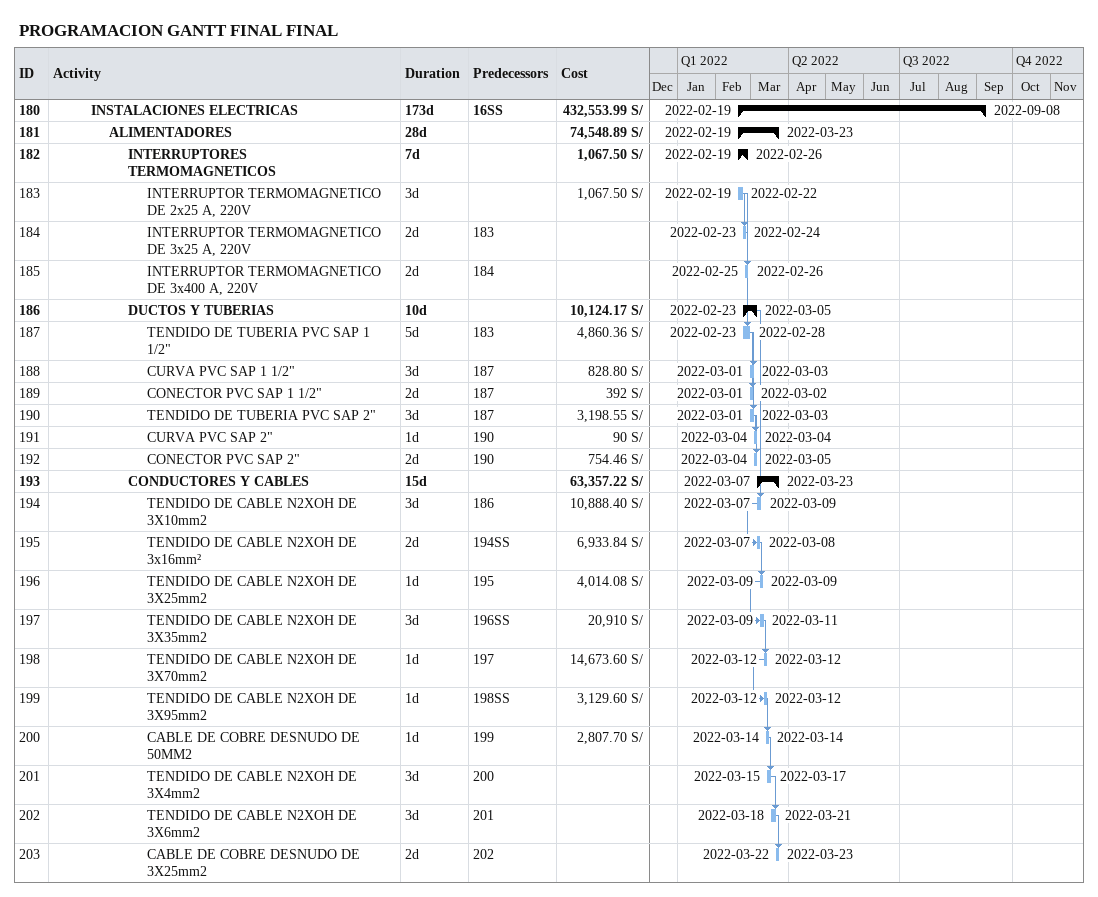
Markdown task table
PROGRAMACION GANTT FINAL FINAL

| ID | Level | Task | Duration | Start | Finish | Predecessors | Cost (S/) |
|---|---|---|---|---|---|---|---|
| 180 | 3 | **INSTALACIONES ELECTRICAS** | 173d | 2022-02-19 | 2022-09-08 | 16SS | 432553.99 |
| 181 | 4 | **ALIMENTADORES** | 28d | 2022-02-19 | 2022-03-23 |  | 74548.89 |
| 182 | 5 | **INTERRUPTORES TERMOMAGNETICOS** | 7d | 2022-02-19 | 2022-02-26 |  | 1067.50 |
| 183 | 6 | INTERRUPTOR TERMOMAGNETICO DE 2x25 A, 220V | 3d | 2022-02-19 | 2022-02-22 |  | 1067.50 |
| 184 | 6 | INTERRUPTOR TERMOMAGNETICO DE 3x25 A, 220V | 2d | 2022-02-23 | 2022-02-24 | 183 |  |
| 185 | 6 | INTERRUPTOR TERMOMAGNETICO DE 3x400 A, 220V | 2d | 2022-02-25 | 2022-02-26 | 184 |  |
| 186 | 5 | **DUCTOS Y TUBERIAS** | 10d | 2022-02-23 | 2022-03-05 |  | 10124.17 |
| 187 | 6 | TENDIDO DE TUBERIA PVC SAP 1 1/2" | 5d | 2022-02-23 | 2022-02-28 | 183 | 4860.36 |
| 188 | 6 | CURVA PVC SAP 1 1/2" | 3d | 2022-03-01 | 2022-03-03 | 187 | 828.80 |
| 189 | 6 | CONECTOR PVC SAP 1 1/2" | 2d | 2022-03-01 | 2022-03-02 | 187 | 392 |
| 190 | 6 | TENDIDO DE TUBERIA PVC SAP 2" | 3d | 2022-03-01 | 2022-03-03 | 187 | 3198.55 |
| 191 | 6 | CURVA PVC SAP 2" | 1d | 2022-03-04 | 2022-03-04 | 190 | 90 |
| 192 | 6 | CONECTOR PVC SAP 2" | 2d | 2022-03-04 | 2022-03-05 | 190 | 754.46 |
| 193 | 5 | **CONDUCTORES Y CABLES** | 15d | 2022-03-07 | 2022-03-23 |  | 63357.22 |
| 194 | 6 | TENDIDO DE CABLE N2XOH DE 3X10mm2 | 3d | 2022-03-07 | 2022-03-09 | 186 | 10888.40 |
| 195 | 6 | TENDIDO DE CABLE N2XOH DE 3x16mm² | 2d | 2022-03-07 | 2022-03-08 | 194SS | 6933.84 |
| 196 | 6 | TENDIDO DE CABLE N2XOH DE 3X25mm2 | 1d | 2022-03-09 | 2022-03-09 | 195 | 4014.08 |
| 197 | 6 | TENDIDO DE CABLE N2XOH DE 3X35mm2 | 3d | 2022-03-09 | 2022-03-11 | 196SS | 20910 |
| 198 | 6 | TENDIDO DE CABLE N2XOH DE 3X70mm2 | 1d | 2022-03-12 | 2022-03-12 | 197 | 14673.60 |
| 199 | 6 | TENDIDO DE CABLE N2XOH DE 3X95mm2 | 1d | 2022-03-12 | 2022-03-12 | 198SS | 3129.60 |
| 200 | 6 | CABLE DE COBRE DESNUDO DE 50MM2 | 1d | 2022-03-14 | 2022-03-14 | 199 | 2807.70 |
| 201 | 6 | TENDIDO DE CABLE N2XOH DE 3X4mm2 | 3d | 2022-03-15 | 2022-03-17 | 200 |  |
| 202 | 6 | TENDIDO DE CABLE N2XOH DE 3X6mm2 | 3d | 2022-03-18 | 2022-03-21 | 201 |  |
| 203 | 6 | CABLE DE COBRE DESNUDO DE 3X25mm2 | 2d | 2022-03-22 | 2022-03-23 | 202 |  |
